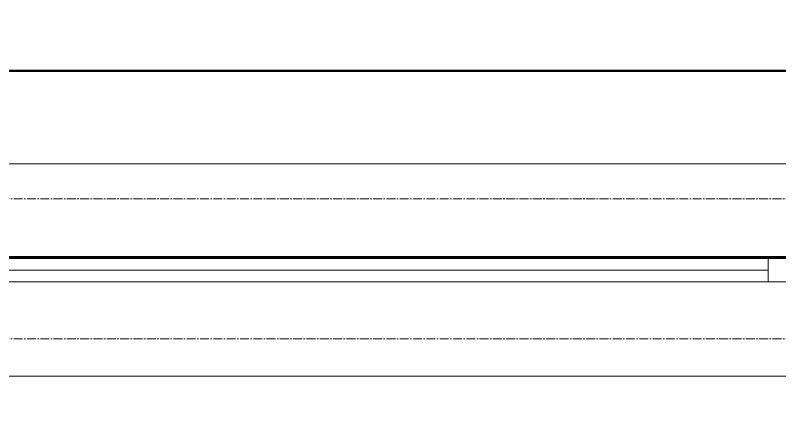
# Model space of a CAD drawing. Header units: millimetres. Extents: x -231292 to 573618, y -153144 to 564035.
# Drawn here: x 30668 to 32308, y -94095 to -93251 of the extents above; entities that cross this region are included whole.
import ezdxf

# ---------------------------------------------------------------- set-up
doc = ezdxf.new("R2010")
doc.units = ezdxf.units.MM
doc.linetypes.add('CENTER2', pattern=[28.575, 19.05, -3.175, 3.175, -3.175])
doc.layers.get('0').update_dxf_attribs({"color": 250})
for name, color, linetype, lineweight in [('A-Wall_Материал_Газоблок_Контур', 250, 'Continuous', 0), ('АР_Окна', 250, 'Continuous', 5), ('РД_Оси_100', 250, 'Continuous', 0)]:
    doc.layers.add(name, color=color, linetype=linetype, lineweight=lineweight)
doc.layers.add('КР_Балки-0.5', color=60, linetype='Continuous', lineweight=50, plot=False)

# ---------------------------------------------------------------- blocks, each defined once
blk = doc.blocks.new('оси_рен')
at = {"layer": 'РД_Оси_100', "color": 251, "linetype": 'CENTER2', "true_color": 0x636466}
for points in [[(1241712.916, 191113.25), (1190197.958, 191113.25), (1189697.958, 191263.25)], [(1241712.916, 190813.25), (1190197.958, 190813.25), (1189697.958, 190663.25)]]:
    blk.add_lwpolyline(points, dxfattribs=at)

msp = doc.modelspace()

# ---------------------------------------------------------------- linework, layer by layer
at = {"lineweight": -3}
msp.add_lwpolyline([(21783.458, -93370.275), (36407.809, -93370.275), (36407.809, -76377.472), (21783.458, -76377.472)], close=True, dxfattribs=at)
at = {"layer": 'A-Wall_Материал_Газоблок_Контур', "color": 18, "linetype": 'Continuous', "lineweight": 0, "true_color": 0x000000}
for p, q in [((32383.458, -93570.283), (29983.458, -93570.283)), ((29983.458, -94025.283), (32383.458, -94025.283))]:
    msp.add_line(p, q, dxfattribs=at)
at = {"layer": 'АР_Окна', "color": 18, "linetype": 'Continuous', "lineweight": 5, "true_color": 0x000000}
for p, q in [((32383.458, -93570.283), (29983.458, -93570.283)), ((30033.458, -93772.783), (32333.458, -93772.783)), ((32283.458, -93772.783), (32283.458, -93822.783)), ((32283.458, -93797.783), (30083.458, -93797.783)), ((32333.458, -93822.783), (30033.458, -93822.783)), ((32383.458, -94025.283), (29983.458, -94025.283))]:
    msp.add_line(p, q, dxfattribs=at)
at = {"layer": 'КР_Балки-0.5', "color": 18, "ltscale": 200, "true_color": 0x000000}
for p, q in [((21608.506, -93370.275), (36283.458, -93370.283)), ((21608.506, -93370.275), (36283.458, -93370.283)), ((36283.458, -93770.283), (21608.506, -93770.275)), ((36283.458, -93770.283), (21608.506, -93770.275))]:
    msp.add_line(p, q, dxfattribs=at)

# ---------------------------------------------------------------- block references
at = {"rotation": 359.999868838025}
msp.add_blockref('оси_рен', (-1186769.82, -284755.728), dxfattribs=at)

doc.saveas('drawing.dxf')
